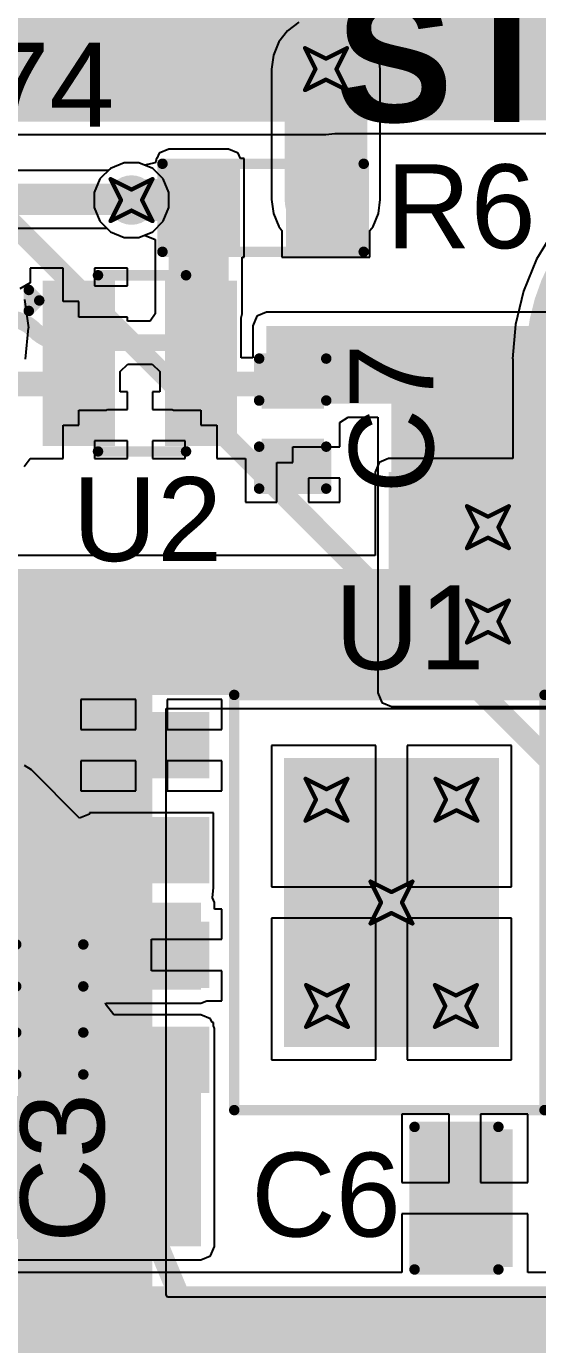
# Model space of a CAD drawing. Header units: inches. Extents: x -0.9 to 13.3, y -2.2 to 2.7.
# Drawn here: x 1.327 to 1.571, y -1.527 to -0.898 of the extents above; entities that cross this region are included whole.
import ezdxf

# ---------------------------------------------------------------- set-up
doc = ezdxf.new("R2010")
doc.units = ezdxf.units.IN
doc.header["$MEASUREMENT"] = 0
for name, color, linetype in [('Board Outline', 216, 'Continuous'), ('Bottom Layer', 5, 'Continuous'), ('Dimension', 6, 'Continuous'), ('Drill Drawing', 1, 'Continuous'), ('Top Layer', 1, 'Continuous'), ('Top Overlay', 2, 'Continuous'), ('Top Paste', 8, 'Continuous'), ('Top Solder', 216, 'Continuous'), ('Via Holes', 16, 'Continuous')]:
    doc.layers.add(name, color=color, linetype=linetype)
doc.styles.add('Arial', font='', dxfattribs={"height": 0.2})
doc.styles.add('Arial_Bold', font='', dxfattribs={"height": 0.2})
doc.styles.get('Arial').set_extended_font_data('Arial')
doc.styles.get('Arial_Bold').set_extended_font_data('Arial', bold=True)

# ---------------------------------------------------------------- blocks, each defined once
blk = doc.blocks.new('SOT_583_17')
at = {"layer": 'Top Layer'}
for points in [[(-0.04232, 0.03543), (-0.01594, 0.03543), (-0.01594, 0.02362), (-0.04232, 0.02362)], [(0.01594, 0.03543), (0.04232, 0.03543), (0.04232, 0.02362), (0.01594, 0.02362)], [(-0.04232, 0.01575), (-0.01594, 0.01575), (-0.01594, 0.00394), (-0.04232, 0.00394)], [(0.01594, 0.01575), (0.04232, 0.01575), (0.04232, 0.00394), (0.01594, 0.00394)], [(-0.04232, -0.00394), (-0.01594, -0.00394), (-0.01594, -0.01575), (-0.04232, -0.01575)], [(0.01594, -0.00394), (0.04232, -0.00394), (0.04232, -0.01575), (0.01594, -0.01575)], [(-0.04232, -0.02362), (-0.01594, -0.02362), (-0.01594, -0.03543), (-0.04232, -0.03543)], [(0.01594, -0.02362), (0.04232, -0.02362), (0.04232, -0.03543), (0.01594, -0.03543)]]:
    blk.add_hatch(color=1, dxfattribs=at).paths.add_polyline_path(points)
at = {"layer": 'Top Paste'}
for points in [[(-0.04232, 0.03543), (-0.01594, 0.03543), (-0.01594, 0.02362), (-0.04232, 0.02362)], [(0.01594, 0.03543), (0.04232, 0.03543), (0.04232, 0.02362), (0.01594, 0.02362)], [(-0.04232, 0.01575), (-0.01594, 0.01575), (-0.01594, 0.00394), (-0.04232, 0.00394)], [(0.01594, 0.01575), (0.04232, 0.01575), (0.04232, 0.00394), (0.01594, 0.00394)], [(-0.04232, -0.00394), (-0.01594, -0.00394), (-0.01594, -0.01575), (-0.04232, -0.01575)], [(0.01594, -0.00394), (0.04232, -0.00394), (0.04232, -0.01575), (0.01594, -0.01575)], [(-0.04232, -0.02362), (-0.01594, -0.02362), (-0.01594, -0.03543), (-0.04232, -0.03543)], [(0.01594, -0.02362), (0.04232, -0.02362), (0.04232, -0.03543), (0.01594, -0.03543)]]:
    blk.add_hatch(color=8, dxfattribs=at).paths.add_polyline_path(points)
at = {"layer": 'Top Solder'}
for points in [[(-0.04632, 0.03943), (-0.01194, 0.03943), (-0.01194, 0.01962), (-0.04632, 0.01962)], [(0.01194, 0.03943), (0.04632, 0.03943), (0.04632, 0.01962), (0.01194, 0.01962)], [(-0.04632, 0.01975), (-0.01194, 0.01975), (-0.01194, -0.00006), (-0.04632, -0.00006)], [(0.01194, 0.01975), (0.04632, 0.01975), (0.04632, -0.00006), (0.01194, -0.00006)], [(-0.04632, 0.00006), (-0.01194, 0.00006), (-0.01194, -0.01975), (-0.04632, -0.01975)], [(0.01194, 0.00006), (0.04632, 0.00006), (0.04632, -0.01975), (0.01194, -0.01975)], [(-0.04632, -0.01962), (-0.01194, -0.01962), (-0.01194, -0.03943), (-0.04632, -0.03943)], [(0.01194, -0.01962), (0.04632, -0.01962), (0.04632, -0.03943), (0.01194, -0.03943)]]:
    blk.add_hatch(color=216, dxfattribs=at).paths.add_polyline_path(points)
at = {"layer": 'Top Overlay', "const_width": 0.005}
for points in [[(-0.02, 0.042), (0.022, 0.042)], [(-0.053, 0.035), (-0.048, 0.03)], [(-0.053, 0.025), (-0.053, 0.035)], [(-0.053, 0.025), (-0.048, 0.03)], [(-0.02, -0.042), (0.022, -0.042)]]:
    blk.add_lwpolyline(points, dxfattribs=at)
at = {"layer": 'Top Overlay', "const_width": 0.0025}
for points in [[(-0.02125, 0.042, 1), (-0.01875, 0.042, 1)], [(0.02075, 0.042, 1), (0.02325, 0.042, 1)], [(-0.05425, 0.035, 1), (-0.05175, 0.035, 1)], [(-0.05425, 0.035, 1), (-0.05175, 0.035, 1)], [(-0.04925, 0.03, 1), (-0.04675, 0.03, 1)], [(-0.04925, 0.03, 1), (-0.04675, 0.03, 1)], [(-0.05425, 0.025, 1), (-0.05175, 0.025, 1)], [(-0.05425, 0.025, 1), (-0.05175, 0.025, 1)], [(-0.02125, -0.042, 1), (-0.01875, -0.042, 1)], [(0.02075, -0.042, 1), (0.02325, -0.042, 1)]]:
    blk.add_lwpolyline(points, format="xyb", close=True, dxfattribs=at)
blk = doc.blocks.new('R___0603_60')
at = {"layer": 'Top Layer'}
for points in [[(-0.015, 0.0175), (-0.015, -0.0175), (-0.045, -0.0175), (-0.045, 0.0175)], [(0.045, 0.0175), (0.045, -0.0175), (0.015, -0.0175), (0.015, 0.0175)]]:
    blk.add_hatch(color=1, dxfattribs=at).paths.add_polyline_path(points)
at = {"layer": 'Top Paste'}
for points in [[(-0.015, 0.0175), (-0.015, -0.0175), (-0.045, -0.0175), (-0.045, 0.0175)], [(0.045, 0.0175), (0.045, -0.0175), (0.015, -0.0175), (0.015, 0.0175)]]:
    blk.add_hatch(color=8, dxfattribs=at).paths.add_polyline_path(points)
at = {"layer": 'Top Solder'}
for points in [[(-0.011, 0.0215), (-0.011, -0.0215), (-0.049, -0.0215), (-0.049, 0.0215)], [(0.049, 0.0215), (0.049, -0.0215), (0.011, -0.0215), (0.011, 0.0215)]]:
    blk.add_hatch(color=216, dxfattribs=at).paths.add_polyline_path(points)
at = {"layer": 'Top Overlay', "const_width": 0.005}
for points in [[(-0.048, -0.021), (-0.048, 0.021)], [(0.048, 0.021), (-0.048, 0.021)], [(0.048, -0.021), (0.048, 0.021)], [(0.048, -0.021), (-0.048, -0.021)]]:
    blk.add_lwpolyline(points, dxfattribs=at)
at = {"layer": 'Top Overlay', "const_width": 0.0025}
for points in [[(-0.04925, 0.021, 1), (-0.04675, 0.021, 1)], [(-0.04925, 0.021, 1), (-0.04675, 0.021, 1)], [(0.04675, 0.021, 1), (0.04925, 0.021, 1)], [(0.04675, 0.021, 1), (0.04925, 0.021, 1)], [(-0.04925, -0.021, 1), (-0.04675, -0.021, 1)], [(-0.04925, -0.021, 1), (-0.04675, -0.021, 1)], [(0.04675, -0.021, 1), (0.04925, -0.021, 1)], [(0.04675, -0.021, 1), (0.04925, -0.021, 1)]]:
    blk.add_lwpolyline(points, format="xyb", close=True, dxfattribs=at)
blk = doc.blocks.new('C___0402_81')
at = {"layer": 'Top Layer'}
for points in [[(-0.0275, -0.0125), (-0.0275, 0.0125), (-0.0095, 0.0125), (-0.0095, -0.0125)], [(0.0095, -0.0125), (0.0095, 0.0125), (0.0275, 0.0125), (0.0275, -0.0125)]]:
    blk.add_hatch(color=1, dxfattribs=at).paths.add_polyline_path(points)
at = {"layer": 'Top Paste'}
for points in [[(-0.0275, -0.0125), (-0.0275, 0.0125), (-0.0095, 0.0125), (-0.0095, -0.0125)], [(0.0095, -0.0125), (0.0095, 0.0125), (0.0275, 0.0125), (0.0275, -0.0125)]]:
    blk.add_hatch(color=8, dxfattribs=at).paths.add_polyline_path(points)
at = {"layer": 'Top Solder'}
for points in [[(-0.02986, -0.01486), (-0.02986, 0.01486), (-0.00714, 0.01486), (-0.00714, -0.01486)], [(0.00714, -0.01486), (0.00714, 0.01486), (0.02986, 0.01486), (0.02986, -0.01486)]]:
    blk.add_hatch(color=216, dxfattribs=at).paths.add_polyline_path(points)
at = {"layer": 'Top Overlay', "const_width": 0.005}
for points in [[(-0.031, -0.016), (-0.031, 0.016)], [(-0.011, 0.016), (-0.031, 0.016)], [(0.031, 0.016), (0.011, 0.016)], [(0.031, -0.016), (0.031, 0.016)], [(-0.011, -0.016), (-0.031, -0.016)], [(0.031, -0.016), (0.011, -0.016)]]:
    blk.add_lwpolyline(points, dxfattribs=at)
at = {"layer": 'Top Overlay', "const_width": 0.0025}
for points in [[(-0.03225, 0.016, 1), (-0.02975, 0.016, 1)], [(-0.03225, 0.016, 1), (-0.02975, 0.016, 1)], [(-0.01225, 0.016, 1), (-0.00975, 0.016, 1)], [(0.00975, 0.016, 1), (0.01225, 0.016, 1)], [(0.02975, 0.016, 1), (0.03225, 0.016, 1)], [(0.02975, 0.016, 1), (0.03225, 0.016, 1)], [(-0.03225, -0.016, 1), (-0.02975, -0.016, 1)], [(-0.03225, -0.016, 1), (-0.02975, -0.016, 1)], [(-0.01225, -0.016, 1), (-0.00975, -0.016, 1)], [(0.00975, -0.016, 1), (0.01225, -0.016, 1)], [(0.02975, -0.016, 1), (0.03225, -0.016, 1)], [(0.02975, -0.016, 1), (0.03225, -0.016, 1)]]:
    blk.add_lwpolyline(points, format="xyb", close=True, dxfattribs=at)
blk = doc.blocks.new('ESOP_8_85')
at = {"layer": 'Top Layer'}
for points in [[(-0.13813, 0.08681), (-0.09089, 0.08681), (-0.09089, 0.06319), (-0.13813, 0.06319)], [(0.09089, 0.08681), (0.13813, 0.08681), (0.13813, 0.06319), (0.09089, 0.06319)], [(-0.04724, 0.06496), (0.04724, 0.06496), (0.04724, -0.06496), (-0.04724, -0.06496)], [(-0.13813, 0.03681), (-0.09089, 0.03681), (-0.09089, 0.01319), (-0.13813, 0.01319)], [(0.09089, 0.03681), (0.13813, 0.03681), (0.13813, 0.01319), (0.09089, 0.01319)], [(-0.13813, -0.01319), (-0.09089, -0.01319), (-0.09089, -0.03681), (-0.13813, -0.03681)], [(0.09089, -0.01319), (0.13813, -0.01319), (0.13813, -0.03681), (0.09089, -0.03681)], [(-0.13813, -0.06319), (-0.09089, -0.06319), (-0.09089, -0.08681), (-0.13813, -0.08681)], [(0.09089, -0.06319), (0.13813, -0.06319), (0.13813, -0.08681), (0.09089, -0.08681)]]:
    blk.add_hatch(color=1, dxfattribs=at).paths.add_polyline_path(points)
at = {"layer": 'Top Paste'}
for points in [[(-0.13813, 0.08681), (-0.09089, 0.08681), (-0.09089, 0.06319), (-0.13813, 0.06319)], [(0.09089, 0.08681), (0.13813, 0.08681), (0.13813, 0.06319), (0.09089, 0.06319)], [(-0.04724, 0.06496), (0.04724, 0.06496), (0.04724, -0.06496), (-0.04724, -0.06496)], [(-0.13813, 0.03681), (-0.09089, 0.03681), (-0.09089, 0.01319), (-0.13813, 0.01319)], [(0.09089, 0.03681), (0.13813, 0.03681), (0.13813, 0.01319), (0.09089, 0.01319)], [(-0.13813, -0.01319), (-0.09089, -0.01319), (-0.09089, -0.03681), (-0.13813, -0.03681)], [(0.09089, -0.01319), (0.13813, -0.01319), (0.13813, -0.03681), (0.09089, -0.03681)], [(-0.13813, -0.06319), (-0.09089, -0.06319), (-0.09089, -0.08681), (-0.13813, -0.08681)], [(0.09089, -0.06319), (0.13813, -0.06319), (0.13813, -0.08681), (0.09089, -0.08681)]]:
    blk.add_hatch(color=8, dxfattribs=at).paths.add_polyline_path(points)
at = {"layer": 'Top Solder'}
for points in [[(-0.14213, 0.09081), (-0.08689, 0.09081), (-0.08689, 0.05919), (-0.14213, 0.05919)], [(0.08689, 0.09081), (0.14213, 0.09081), (0.14213, 0.05919), (0.08689, 0.05919)], [(-0.05124, 0.06896), (0.05124, 0.06896), (0.05124, -0.06896), (-0.05124, -0.06896)], [(-0.14213, 0.04081), (-0.08689, 0.04081), (-0.08689, 0.00919), (-0.14213, 0.00919)], [(0.08689, 0.04081), (0.14213, 0.04081), (0.14213, 0.00919), (0.08689, 0.00919)], [(-0.14213, -0.00919), (-0.08689, -0.00919), (-0.08689, -0.04081), (-0.14213, -0.04081)], [(0.08689, -0.00919), (0.14213, -0.00919), (0.14213, -0.04081), (0.08689, -0.04081)], [(-0.14213, -0.05919), (-0.08689, -0.05919), (-0.08689, -0.09081), (-0.14213, -0.09081)], [(0.08689, -0.05919), (0.14213, -0.05919), (0.14213, -0.09081), (0.08689, -0.09081)]]:
    blk.add_hatch(color=216, dxfattribs=at).paths.add_polyline_path(points)
at = {"layer": 'Top Overlay'}
for points, const_width in [([(-0.075, 0.099), (0.073, 0.099)], 0.005), ([(-0.075, 0.099), (-0.075, -0.099)], 0.005), ([(0.073, -0.099), (0.073, 0.099)], 0.005), ([(-0.15265, 0.08069), (-0.14765, 0.07569)], 0.01181), ([(-0.15265, 0.07069), (-0.15265, 0.08069)], 0.01181), ([(-0.15265, 0.07069), (-0.14765, 0.07569)], 0.01181), ([(-0.075, -0.099), (0.073, -0.099)], 0.005)]:
    blk.add_lwpolyline(points, dxfattribs=dict(at, const_width=const_width))
for points, const_width in [([(-0.07625, 0.099, 1), (-0.07375, 0.099, 1)], 0.0025), ([(-0.07625, 0.099, 1), (-0.07375, 0.099, 1)], 0.0025), ([(0.07175, 0.099, 1), (0.07425, 0.099, 1)], 0.0025), ([(0.07175, 0.099, 1), (0.07425, 0.099, 1)], 0.0025), ([(-0.1556, 0.08069, 1), (-0.14969, 0.08069, 1)], 0.00591), ([(-0.1556, 0.08069, 1), (-0.14969, 0.08069, 1)], 0.00591), ([(-0.1556, 0.07069, 1), (-0.14969, 0.07069, 1)], 0.00591), ([(-0.1556, 0.07069, 1), (-0.14969, 0.07069, 1)], 0.00591), ([(-0.1506, 0.07569, 1), (-0.14469, 0.07569, 1)], 0.00591), ([(-0.1506, 0.07569, 1), (-0.14469, 0.07569, 1)], 0.00591), ([(-0.07625, -0.099, 1), (-0.07375, -0.099, 1)], 0.0025), ([(-0.07625, -0.099, 1), (-0.07375, -0.099, 1)], 0.0025), ([(0.07175, -0.099, 1), (0.07425, -0.099, 1)], 0.0025), ([(0.07175, -0.099, 1), (0.07425, -0.099, 1)], 0.0025)]:
    blk.add_lwpolyline(points, format="xyb", close=True, dxfattribs=dict(at, const_width=const_width))
blk = doc.blocks.new('C___0402_120')
at = {"layer": 'Top Layer'}
for points in [[(-0.0275, -0.0125), (-0.0275, 0.0125), (-0.0095, 0.0125), (-0.0095, -0.0125)], [(0.0095, -0.0125), (0.0095, 0.0125), (0.0275, 0.0125), (0.0275, -0.0125)]]:
    blk.add_hatch(color=1, dxfattribs=at).paths.add_polyline_path(points)
at = {"layer": 'Top Paste'}
for points in [[(-0.0275, -0.0125), (-0.0275, 0.0125), (-0.0095, 0.0125), (-0.0095, -0.0125)], [(0.0095, -0.0125), (0.0095, 0.0125), (0.0275, 0.0125), (0.0275, -0.0125)]]:
    blk.add_hatch(color=8, dxfattribs=at).paths.add_polyline_path(points)
at = {"layer": 'Top Solder'}
for points in [[(-0.02986, -0.01486), (-0.02986, 0.01486), (-0.00714, 0.01486), (-0.00714, -0.01486)], [(0.00714, -0.01486), (0.00714, 0.01486), (0.02986, 0.01486), (0.02986, -0.01486)]]:
    blk.add_hatch(color=216, dxfattribs=at).paths.add_polyline_path(points)
at = {"layer": 'Top Overlay', "const_width": 0.005}
for points in [[(-0.031, 0.016), (-0.031, -0.016)], [(-0.031, 0.016), (-0.011, 0.016)], [(0.011, 0.016), (0.031, 0.016)], [(0.031, 0.016), (0.031, -0.016)], [(-0.031, -0.016), (-0.011, -0.016)], [(0.011, -0.016), (0.031, -0.016)]]:
    blk.add_lwpolyline(points, dxfattribs=at)
at = {"layer": 'Top Overlay', "const_width": 0.0025}
for points in [[(-0.03225, 0.016, 1), (-0.02975, 0.016, 1)], [(-0.03225, 0.016, 1), (-0.02975, 0.016, 1)], [(-0.01225, 0.016, 1), (-0.00975, 0.016, 1)], [(0.00975, 0.016, 1), (0.01225, 0.016, 1)], [(0.02975, 0.016, 1), (0.03225, 0.016, 1)], [(0.02975, 0.016, 1), (0.03225, 0.016, 1)], [(-0.03225, -0.016, 1), (-0.02975, -0.016, 1)], [(-0.03225, -0.016, 1), (-0.02975, -0.016, 1)], [(-0.01225, -0.016, 1), (-0.00975, -0.016, 1)], [(0.00975, -0.016, 1), (0.01225, -0.016, 1)], [(0.02975, -0.016, 1), (0.03225, -0.016, 1)], [(0.02975, -0.016, 1), (0.03225, -0.016, 1)]]:
    blk.add_lwpolyline(points, format="xyb", close=True, dxfattribs=at)
blk = doc.blocks.new('C___0805_121')
at = {"layer": 'Top Layer'}
for points in [[(-0.06, 0.03), (-0.02, 0.03), (-0.02, -0.03), (-0.06, -0.03)], [(0.02, 0.03), (0.06, 0.03), (0.06, -0.03), (0.02, -0.03)]]:
    blk.add_hatch(color=1, dxfattribs=at).paths.add_polyline_path(points)
at = {"layer": 'Top Paste'}
for points in [[(-0.06, 0.03), (-0.02, 0.03), (-0.02, -0.03), (-0.06, -0.03)], [(0.02, 0.03), (0.06, 0.03), (0.06, -0.03), (0.02, -0.03)]]:
    blk.add_hatch(color=8, dxfattribs=at).paths.add_polyline_path(points)
at = {"layer": 'Top Solder'}
for points in [[(-0.06276, 0.03276), (-0.01724, 0.03276), (-0.01724, -0.03276), (-0.06276, -0.03276)], [(0.01724, 0.03276), (0.06276, 0.03276), (0.06276, -0.03276), (0.01724, -0.03276)]]:
    blk.add_hatch(color=216, dxfattribs=at).paths.add_polyline_path(points)
at = {"layer": 'Top Overlay', "const_width": 0.005}
for points in [[(-0.064, -0.034), (-0.064, 0.034)], [(-0.064, 0.034), (-0.024, 0.034)], [(0.024, 0.034), (0.064, 0.034)], [(0.064, -0.034), (0.064, 0.034)], [(-0.064, -0.034), (-0.024, -0.034)], [(0.024, -0.034), (0.064, -0.034)]]:
    blk.add_lwpolyline(points, dxfattribs=at)
at = {"layer": 'Top Overlay', "const_width": 0.0025}
for points in [[(-0.06525, 0.034, 1), (-0.06275, 0.034, 1)], [(-0.06525, 0.034, 1), (-0.06275, 0.034, 1)], [(-0.02525, 0.034, 1), (-0.02275, 0.034, 1)], [(0.02275, 0.034, 1), (0.02525, 0.034, 1)], [(0.06275, 0.034, 1), (0.06525, 0.034, 1)], [(0.06275, 0.034, 1), (0.06525, 0.034, 1)], [(-0.06525, -0.034, 1), (-0.06275, -0.034, 1)], [(-0.06525, -0.034, 1), (-0.06275, -0.034, 1)], [(-0.02525, -0.034, 1), (-0.02275, -0.034, 1)], [(0.02275, -0.034, 1), (0.02525, -0.034, 1)], [(0.06275, -0.034, 1), (0.06525, -0.034, 1)], [(0.06275, -0.034, 1), (0.06525, -0.034, 1)]]:
    blk.add_lwpolyline(points, format="xyb", close=True, dxfattribs=at)

msp = doc.modelspace()

# ---------------------------------------------------------------- hatches: boundary and pattern name
at = {"layer": 'Bottom Layer'}
h = msp.add_hatch(color=5, dxfattribs=at)
edge = h.paths.add_edge_path()
edge.add_arc((1.47003, -0.9186), 0.01181, 0, 360)
h = msp.add_hatch(color=5, dxfattribs=at)
edge = h.paths.add_edge_path()
edge.add_arc((1.37728, -0.98105), 0.01181, 0, 360)
for points in [[(1.49992, -1.21705), (1.62514, -1.21705), (1.62514, -1.11075), (1.49992, -1.11075)], [(1.28528, -1.21705), (1.60828, -1.21705), (1.60828, -1.15705), (1.28528, -1.15705)], [(1.28528, -1.50319), (1.38728, -1.50319), (1.38728, -1.15705), (1.28528, -1.15705)], [(1.08428, -1.50319), (1.38728, -1.50319), (1.38728, -1.39381), (1.08428, -1.39381)], [(1.26105, -1.606), (1.39, -1.606), (1.39, -1.51079), (1.26105, -1.51079)], [(1.26105, -1.55305), (1.72439, -1.55305), (1.72439, -1.51079), (1.26105, -1.51079)]]:
    msp.add_hatch(color=5, dxfattribs=at).paths.add_polyline_path(points)
h = msp.add_hatch(color=5, dxfattribs=at)
edge = h.paths.add_edge_path()
edge.add_arc((1.54728, -1.13705), 0.01181, 0, 360)
h = msp.add_hatch(color=5, dxfattribs=at)
edge = h.paths.add_edge_path()
edge.add_arc((1.54728, -1.18205), 0.01181, 0, 360)
h = msp.add_hatch(color=5, dxfattribs=at)
edge = h.paths.add_edge_path()
edge.add_arc((1.47028, -1.26705), 0.01181, 0, 360)
h = msp.add_hatch(color=5, dxfattribs=at)
edge = h.paths.add_edge_path()
edge.add_arc((1.53228, -1.26705), 0.01181, 0, 360)
h = msp.add_hatch(color=5, dxfattribs=at)
edge = h.paths.add_edge_path()
edge.add_arc((1.50128, -1.31605), 0.01181, 0, 360)
h = msp.add_hatch(color=5, dxfattribs=at)
edge = h.paths.add_edge_path()
edge.add_arc((1.47055, -1.36539), 0.01181, 0, 360)
h = msp.add_hatch(color=5, dxfattribs=at)
edge = h.paths.add_edge_path()
edge.add_arc((1.53199, -1.36539), 0.01181, 0, 360)
at = {"layer": 'Top Layer'}
h = msp.add_hatch(color=1, dxfattribs=at)
edge = h.paths.add_edge_path()
edge.add_arc((1.47003, -0.9186), 0.01181, 0, 360)
for points in [[(1.39503, -1.0353), (1.4236, -1.0353), (1.4236, -0.96324), (1.39503, -0.96324)], [(1.44166, -1.07816), (1.63941, -1.07816), (1.63941, -1.04105), (1.44166, -1.04105)], [(1.50128, -1.21605), (1.63941, -1.21605), (1.63941, -1.04105), (1.50128, -1.04105)], [(1.291, -1.07467), (1.36533, -1.07467), (1.36533, -1.06286), (1.291, -1.06286)], [(1.39722, -1.07467), (1.46666, -1.07467), (1.46666, -1.06286), (1.39722, -1.06286)], [(1.25228, -1.35755), (1.41039, -1.35755), (1.41039, -1.31605), (1.25228, -1.31605)], [(1.17128, -1.48002), (1.41039, -1.48002), (1.41039, -1.37605), (1.17128, -1.37605)], [(1.07808, -1.55305), (1.64428, -1.55305), (1.64428, -1.49905), (1.07808, -1.49905)]]:
    msp.add_hatch(color=1, dxfattribs=at).paths.add_polyline_path(points)
h = msp.add_hatch(color=1, dxfattribs=at)
edge = h.paths.add_edge_path()
edge.add_arc((1.37728, -0.98105), 0.01181, 0, 360)
h = msp.add_hatch(color=1, dxfattribs=at)
edge = h.paths.add_edge_path()
edge.add_arc((1.54728, -1.13705), 0.01181, 0, 360)
h = msp.add_hatch(color=1, dxfattribs=at)
edge = h.paths.add_edge_path()
edge.add_arc((1.54728, -1.18205), 0.01181, 0, 360)
h = msp.add_hatch(color=1, dxfattribs=at)
edge = h.paths.add_edge_path()
edge.add_arc((1.47028, -1.26705), 0.01181, 0, 360)
h = msp.add_hatch(color=1, dxfattribs=at)
edge = h.paths.add_edge_path()
edge.add_arc((1.53228, -1.26705), 0.01181, 0, 360)
h = msp.add_hatch(color=1, dxfattribs=at)
edge = h.paths.add_edge_path()
edge.add_arc((1.50128, -1.31605), 0.01181, 0, 360)
h = msp.add_hatch(color=1, dxfattribs=at)
edge = h.paths.add_edge_path()
edge.add_arc((1.47055, -1.36539), 0.01181, 0, 360)
h = msp.add_hatch(color=1, dxfattribs=at)
edge = h.paths.add_edge_path()
edge.add_arc((1.53199, -1.36539), 0.01181, 0, 360)
at = {"layer": 'Via Holes'}
h = msp.add_hatch(color=7, dxfattribs=at)
edge = h.paths.add_edge_path()
edge.add_arc((1.47003, -0.9186), 0.00591, 0, 360)
h = msp.add_hatch(color=7, dxfattribs=at)
edge = h.paths.add_edge_path()
edge.add_arc((1.37728, -0.98105), 0.00591, 0, 360)
h = msp.add_hatch(color=7, dxfattribs=at)
edge = h.paths.add_edge_path()
edge.add_arc((1.54728, -1.13705), 0.00591, 0, 360)
h = msp.add_hatch(color=7, dxfattribs=at)
edge = h.paths.add_edge_path()
edge.add_arc((1.54728, -1.18205), 0.00591, 0, 360)
h = msp.add_hatch(color=7, dxfattribs=at)
edge = h.paths.add_edge_path()
edge.add_arc((1.47028, -1.26705), 0.00591, 0, 360)
h = msp.add_hatch(color=7, dxfattribs=at)
edge = h.paths.add_edge_path()
edge.add_arc((1.53228, -1.26705), 0.00591, 0, 360)
h = msp.add_hatch(color=7, dxfattribs=at)
edge = h.paths.add_edge_path()
edge.add_arc((1.50128, -1.31605), 0.00591, 0, 360)
h = msp.add_hatch(color=7, dxfattribs=at)
edge = h.paths.add_edge_path()
edge.add_arc((1.47055, -1.36539), 0.00591, 0, 360)
h = msp.add_hatch(color=7, dxfattribs=at)
edge = h.paths.add_edge_path()
edge.add_arc((1.53199, -1.36539), 0.00591, 0, 360)

# ---------------------------------------------------------------- linework, layer by layer
at = {"layer": 'Board Outline', "const_width": 0.01}
msp.add_lwpolyline([(1.99867, 0.21567, -1.122171), (-0.01159, -1.51329)], format="xyb", dxfattribs=at)
at = {"layer": 'Bottom Layer'}
for p, q in [((1.1172, -0.94986), (1.47003, -0.94986)), ((1.47003, -0.94986), (1.47421, -0.94931)), ((1.47421, -0.94931), (1.63359, -0.94931)), ((1.36617, -0.96697), (1.17031, -0.96697)), ((1.36719, -0.96595), (1.36617, -0.96697)), ((1.37374, -0.96324), (1.36719, -0.96595)), ((1.38082, -0.96324), (1.37374, -0.96324)), ((1.38737, -0.96595), (1.38082, -0.96324)), ((1.39238, -0.97096), (1.38737, -0.96595)), ((1.39509, -0.9775), (1.39238, -0.97096)), ((1.39509, -0.98459), (1.39509, -0.9775)), ((1.39238, -0.99114), (1.39509, -0.98459)), ((1.38737, -0.99615), (1.39238, -0.99114)), ((1.3075, -0.9945), (1.36554, -0.9945)), ((1.36554, -0.9945), (1.36719, -0.99615)), ((1.36719, -0.99615), (1.37374, -0.99886)), ((1.37374, -0.99886), (1.38082, -0.99886)), ((1.38082, -0.99886), (1.38737, -0.99615)), ((1.57902, -0.99531), (1.57046, -1.00928)), ((1.57046, -1.00928), (1.56419, -1.02442)), ((1.56419, -1.02442), (1.56037, -1.04036)), ((1.32823, -1.04205), (1.32644, -1.02844)), ((1.32667, -1.057), (1.32815, -1.04205)), ((1.32815, -1.04205), (1.32823, -1.04205)), ((1.56037, -1.04036), (1.55908, -1.05669)), ((1.55908, -1.05669), (1.55918, -1.05669)), ((1.55918, -1.05669), (1.55918, -1.10426)), ((1.49533, -1.10616), (1.49342, -1.11075)), ((1.49992, -1.10426), (1.49533, -1.10616)), ((1.55918, -1.10426), (1.49992, -1.10426)), ((1.49342, -1.11075), (1.49342, -1.15055)), ((1.49342, -1.15055), (1.28528, -1.15055)), ((1.39377, -1.39381), (1.39377, -1.22354)), ((1.39377, -1.22354), (1.62514, -1.22354)), ((1.39377, -1.50319), (1.39377, -1.39381)), ((1.39451, -1.50429), (1.39377, -1.50319)), ((1.67805, -1.50429), (1.39451, -1.50429))]:
    msp.add_line(p, q, dxfattribs=at)
for points, const_width in [([(1.1172, -0.9186), (1.47003, -0.9186)], 0.05), ([(1.47003, -0.91805), (1.73611, -0.91805)], 0.05), ([(1.17031, -0.98074), (1.37697, -0.98074)], 0.015), ([(1.37697, -0.98074), (1.37728, -0.98105)], 0.015), ([(1.5854, -1.16223), (1.5854, -1.05669)], 0.04)]:
    msp.add_lwpolyline(points, dxfattribs=dict(at, const_width=const_width))
for points, const_width in [([(1.45753, -0.91805, 1), (1.48253, -0.91805, 1)], 0.025), ([(1.45753, -0.9186, 1), (1.48253, -0.9186, 1)], 0.025), ([(1.37322, -0.98074, 1), (1.38072, -0.98074, 1)], 0.0075), ([(1.37322, -0.98074, 1), (1.38072, -0.98074, 1)], 0.0075), ([(1.37353, -0.98105, 1), (1.38103, -0.98105, 1)], 0.0075), ([(1.5754, -1.05669, 1), (1.5954, -1.05669, 1)], 0.02), ([(1.5754, -1.05669, 1), (1.5954, -1.05669, 1)], 0.02), ([(1.5754, -1.16223, 1), (1.5954, -1.16223, 1)], 0.02)]:
    msp.add_lwpolyline(points, format="xyb", close=True, dxfattribs=dict(at, const_width=const_width))
at = {"layer": 'Bottom Layer', "const_width": 0.04}
msp.add_lwpolyline([(1.5854, -1.05669, -0.198912), (1.60828, -1.00146)], format="xyb", dxfattribs=at)
at = {"layer": 'Dimension', "const_width": 0.01}
msp.add_lwpolyline([(0.04081, 0.0156, -3.064051), (0.02964, -1.5299)], format="xyb", dxfattribs=at)
for points in [[(1.09299, -0.7648), (1.66799, -2.14857)], [(1.09328, -0.76505), (2.17428, -1.84605)]]:
    msp.add_lwpolyline(points, dxfattribs=at)
at = {"layer": 'Drill Drawing', "const_width": 0.002}
for points in [[(1.46003, -0.9086), (1.47003, -0.9136)], [(1.46003, -0.9086), (1.46503, -0.9186)], [(1.47003, -0.9136), (1.48003, -0.9086)], [(1.47503, -0.9186), (1.48003, -0.9086)], [(1.46003, -0.9286), (1.46503, -0.9186)], [(1.47503, -0.9186), (1.48003, -0.9286)], [(1.46003, -0.9286), (1.47003, -0.9236)], [(1.47003, -0.9236), (1.48003, -0.9286)], [(1.36728, -0.97105), (1.37728, -0.97605)], [(1.36728, -0.97105), (1.37228, -0.98105)], [(1.37728, -0.97605), (1.38728, -0.97105)], [(1.38228, -0.98105), (1.38728, -0.97105)], [(1.36728, -0.99105), (1.37228, -0.98105)], [(1.38228, -0.98105), (1.38728, -0.99105)], [(1.36728, -0.99105), (1.37728, -0.98605)], [(1.37728, -0.98605), (1.38728, -0.99105)], [(1.53728, -1.12705), (1.54728, -1.13205)], [(1.53728, -1.12705), (1.54228, -1.13705)], [(1.54728, -1.13205), (1.55728, -1.12705)], [(1.55228, -1.13705), (1.55728, -1.12705)], [(1.53728, -1.14705), (1.54228, -1.13705)], [(1.55228, -1.13705), (1.55728, -1.14705)], [(1.53728, -1.14705), (1.54728, -1.14205)], [(1.54728, -1.14205), (1.55728, -1.14705)], [(1.53728, -1.17205), (1.54728, -1.17705)], [(1.53728, -1.17205), (1.54228, -1.18205)], [(1.54728, -1.17705), (1.55728, -1.17205)], [(1.55228, -1.18205), (1.55728, -1.17205)], [(1.53728, -1.19205), (1.54228, -1.18205)], [(1.55228, -1.18205), (1.55728, -1.19205)], [(1.53728, -1.19205), (1.54728, -1.18705)], [(1.54728, -1.18705), (1.55728, -1.19205)], [(1.46028, -1.25705), (1.47028, -1.26205)], [(1.46028, -1.25705), (1.46528, -1.26705)], [(1.47028, -1.26205), (1.48028, -1.25705)], [(1.47528, -1.26705), (1.48028, -1.25705)], [(1.52228, -1.25705), (1.53228, -1.26205)], [(1.52228, -1.25705), (1.52728, -1.26705)], [(1.53228, -1.26205), (1.54228, -1.25705)], [(1.53728, -1.26705), (1.54228, -1.25705)], [(1.46028, -1.27705), (1.46528, -1.26705)], [(1.47528, -1.26705), (1.48028, -1.27705)], [(1.52228, -1.27705), (1.52728, -1.26705)], [(1.53728, -1.26705), (1.54228, -1.27705)], [(1.46028, -1.27705), (1.47028, -1.27205)], [(1.47028, -1.27205), (1.48028, -1.27705)], [(1.52228, -1.27705), (1.53228, -1.27205)], [(1.53228, -1.27205), (1.54228, -1.27705)], [(1.49128, -1.30605), (1.50128, -1.31105)], [(1.49128, -1.30605), (1.49628, -1.31605)], [(1.50128, -1.31105), (1.51128, -1.30605)], [(1.50628, -1.31605), (1.51128, -1.30605)], [(1.49128, -1.32605), (1.49628, -1.31605)], [(1.49128, -1.32605), (1.50128, -1.32105)], [(1.50128, -1.32105), (1.51128, -1.32605)], [(1.50628, -1.31605), (1.51128, -1.32605)], [(1.46055, -1.35539), (1.47055, -1.36039)], [(1.46055, -1.35539), (1.46555, -1.36539)], [(1.47055, -1.36039), (1.48055, -1.35539)], [(1.47555, -1.36539), (1.48055, -1.35539)], [(1.52199, -1.35539), (1.53199, -1.36039)], [(1.52199, -1.35539), (1.52699, -1.36539)], [(1.53199, -1.36039), (1.54199, -1.35539)], [(1.53699, -1.36539), (1.54199, -1.35539)], [(1.46055, -1.37539), (1.46555, -1.36539)], [(1.46055, -1.37539), (1.47055, -1.37039)], [(1.47055, -1.37039), (1.48055, -1.37539)], [(1.47555, -1.36539), (1.48055, -1.37539)], [(1.52199, -1.37539), (1.52699, -1.36539)], [(1.52199, -1.37539), (1.53199, -1.37039)], [(1.53199, -1.37039), (1.54199, -1.37539)], [(1.53699, -1.36539), (1.54199, -1.37539)]]:
    msp.add_lwpolyline(points, dxfattribs=at)
at = {"layer": 'Drill Drawing', "const_width": 0.001}
for points in [[(1.45953, -0.9086, 1), (1.46053, -0.9086, 1)], [(1.45953, -0.9086, 1), (1.46053, -0.9086, 1)], [(1.47953, -0.9086, 1), (1.48053, -0.9086, 1)], [(1.47953, -0.9086, 1), (1.48053, -0.9086, 1)], [(1.46453, -0.9186, 1), (1.46553, -0.9186, 1)], [(1.46453, -0.9186, 1), (1.46553, -0.9186, 1)], [(1.46953, -0.9136, 1), (1.47053, -0.9136, 1)], [(1.46953, -0.9136, 1), (1.47053, -0.9136, 1)], [(1.47453, -0.9186, 1), (1.47553, -0.9186, 1)], [(1.47453, -0.9186, 1), (1.47553, -0.9186, 1)], [(1.46953, -0.9236, 1), (1.47053, -0.9236, 1)], [(1.46953, -0.9236, 1), (1.47053, -0.9236, 1)], [(1.45953, -0.9286, 1), (1.46053, -0.9286, 1)], [(1.45953, -0.9286, 1), (1.46053, -0.9286, 1)], [(1.47953, -0.9286, 1), (1.48053, -0.9286, 1)], [(1.47953, -0.9286, 1), (1.48053, -0.9286, 1)], [(1.36678, -0.97105, 1), (1.36778, -0.97105, 1)], [(1.36678, -0.97105, 1), (1.36778, -0.97105, 1)], [(1.38678, -0.97105, 1), (1.38778, -0.97105, 1)], [(1.38678, -0.97105, 1), (1.38778, -0.97105, 1)], [(1.37178, -0.98105, 1), (1.37278, -0.98105, 1)], [(1.37178, -0.98105, 1), (1.37278, -0.98105, 1)], [(1.37678, -0.97605, 1), (1.37778, -0.97605, 1)], [(1.37678, -0.97605, 1), (1.37778, -0.97605, 1)], [(1.38178, -0.98105, 1), (1.38278, -0.98105, 1)], [(1.38178, -0.98105, 1), (1.38278, -0.98105, 1)], [(1.37678, -0.98605, 1), (1.37778, -0.98605, 1)], [(1.37678, -0.98605, 1), (1.37778, -0.98605, 1)], [(1.36678, -0.99105, 1), (1.36778, -0.99105, 1)], [(1.36678, -0.99105, 1), (1.36778, -0.99105, 1)], [(1.38678, -0.99105, 1), (1.38778, -0.99105, 1)], [(1.38678, -0.99105, 1), (1.38778, -0.99105, 1)], [(1.53678, -1.12705, 1), (1.53778, -1.12705, 1)], [(1.53678, -1.12705, 1), (1.53778, -1.12705, 1)], [(1.54678, -1.13205, 1), (1.54778, -1.13205, 1)], [(1.54678, -1.13205, 1), (1.54778, -1.13205, 1)], [(1.55678, -1.12705, 1), (1.55778, -1.12705, 1)], [(1.55678, -1.12705, 1), (1.55778, -1.12705, 1)], [(1.54178, -1.13705, 1), (1.54278, -1.13705, 1)], [(1.54178, -1.13705, 1), (1.54278, -1.13705, 1)], [(1.55178, -1.13705, 1), (1.55278, -1.13705, 1)], [(1.55178, -1.13705, 1), (1.55278, -1.13705, 1)], [(1.54678, -1.14205, 1), (1.54778, -1.14205, 1)], [(1.54678, -1.14205, 1), (1.54778, -1.14205, 1)], [(1.53678, -1.14705, 1), (1.53778, -1.14705, 1)], [(1.53678, -1.14705, 1), (1.53778, -1.14705, 1)], [(1.55678, -1.14705, 1), (1.55778, -1.14705, 1)], [(1.55678, -1.14705, 1), (1.55778, -1.14705, 1)], [(1.53678, -1.17205, 1), (1.53778, -1.17205, 1)], [(1.53678, -1.17205, 1), (1.53778, -1.17205, 1)], [(1.55678, -1.17205, 1), (1.55778, -1.17205, 1)], [(1.55678, -1.17205, 1), (1.55778, -1.17205, 1)], [(1.54178, -1.18205, 1), (1.54278, -1.18205, 1)], [(1.54178, -1.18205, 1), (1.54278, -1.18205, 1)], [(1.54678, -1.17705, 1), (1.54778, -1.17705, 1)], [(1.54678, -1.17705, 1), (1.54778, -1.17705, 1)], [(1.55178, -1.18205, 1), (1.55278, -1.18205, 1)], [(1.55178, -1.18205, 1), (1.55278, -1.18205, 1)], [(1.54678, -1.18705, 1), (1.54778, -1.18705, 1)], [(1.54678, -1.18705, 1), (1.54778, -1.18705, 1)], [(1.53678, -1.19205, 1), (1.53778, -1.19205, 1)], [(1.53678, -1.19205, 1), (1.53778, -1.19205, 1)], [(1.55678, -1.19205, 1), (1.55778, -1.19205, 1)], [(1.55678, -1.19205, 1), (1.55778, -1.19205, 1)], [(1.45978, -1.25705, 1), (1.46078, -1.25705, 1)], [(1.45978, -1.25705, 1), (1.46078, -1.25705, 1)], [(1.47978, -1.25705, 1), (1.48078, -1.25705, 1)], [(1.47978, -1.25705, 1), (1.48078, -1.25705, 1)], [(1.52178, -1.25705, 1), (1.52278, -1.25705, 1)], [(1.52178, -1.25705, 1), (1.52278, -1.25705, 1)], [(1.54178, -1.25705, 1), (1.54278, -1.25705, 1)], [(1.54178, -1.25705, 1), (1.54278, -1.25705, 1)], [(1.46978, -1.26205, 1), (1.47078, -1.26205, 1)], [(1.46978, -1.26205, 1), (1.47078, -1.26205, 1)], [(1.53178, -1.26205, 1), (1.53278, -1.26205, 1)], [(1.53178, -1.26205, 1), (1.53278, -1.26205, 1)], [(1.46478, -1.26705, 1), (1.46578, -1.26705, 1)], [(1.46478, -1.26705, 1), (1.46578, -1.26705, 1)], [(1.47478, -1.26705, 1), (1.47578, -1.26705, 1)], [(1.47478, -1.26705, 1), (1.47578, -1.26705, 1)], [(1.52678, -1.26705, 1), (1.52778, -1.26705, 1)], [(1.52678, -1.26705, 1), (1.52778, -1.26705, 1)], [(1.53678, -1.26705, 1), (1.53778, -1.26705, 1)], [(1.53678, -1.26705, 1), (1.53778, -1.26705, 1)], [(1.45978, -1.27705, 1), (1.46078, -1.27705, 1)], [(1.45978, -1.27705, 1), (1.46078, -1.27705, 1)], [(1.46978, -1.27205, 1), (1.47078, -1.27205, 1)], [(1.46978, -1.27205, 1), (1.47078, -1.27205, 1)], [(1.47978, -1.27705, 1), (1.48078, -1.27705, 1)], [(1.47978, -1.27705, 1), (1.48078, -1.27705, 1)], [(1.52178, -1.27705, 1), (1.52278, -1.27705, 1)], [(1.52178, -1.27705, 1), (1.52278, -1.27705, 1)], [(1.53178, -1.27205, 1), (1.53278, -1.27205, 1)], [(1.53178, -1.27205, 1), (1.53278, -1.27205, 1)], [(1.54178, -1.27705, 1), (1.54278, -1.27705, 1)], [(1.54178, -1.27705, 1), (1.54278, -1.27705, 1)], [(1.49078, -1.30605, 1), (1.49178, -1.30605, 1)], [(1.49078, -1.30605, 1), (1.49178, -1.30605, 1)], [(1.51078, -1.30605, 1), (1.51178, -1.30605, 1)], [(1.51078, -1.30605, 1), (1.51178, -1.30605, 1)], [(1.50078, -1.31105, 1), (1.50178, -1.31105, 1)], [(1.50078, -1.31105, 1), (1.50178, -1.31105, 1)], [(1.49578, -1.31605, 1), (1.49678, -1.31605, 1)], [(1.49578, -1.31605, 1), (1.49678, -1.31605, 1)], [(1.50078, -1.32105, 1), (1.50178, -1.32105, 1)], [(1.50078, -1.32105, 1), (1.50178, -1.32105, 1)], [(1.50578, -1.31605, 1), (1.50678, -1.31605, 1)], [(1.50578, -1.31605, 1), (1.50678, -1.31605, 1)], [(1.49078, -1.32605, 1), (1.49178, -1.32605, 1)], [(1.49078, -1.32605, 1), (1.49178, -1.32605, 1)], [(1.51078, -1.32605, 1), (1.51178, -1.32605, 1)], [(1.51078, -1.32605, 1), (1.51178, -1.32605, 1)], [(1.46005, -1.35539, 1), (1.46105, -1.35539, 1)], [(1.46005, -1.35539, 1), (1.46105, -1.35539, 1)], [(1.48005, -1.35539, 1), (1.48105, -1.35539, 1)], [(1.48005, -1.35539, 1), (1.48105, -1.35539, 1)], [(1.52149, -1.35539, 1), (1.52249, -1.35539, 1)], [(1.52149, -1.35539, 1), (1.52249, -1.35539, 1)], [(1.54149, -1.35539, 1), (1.54249, -1.35539, 1)], [(1.54149, -1.35539, 1), (1.54249, -1.35539, 1)], [(1.47005, -1.36039, 1), (1.47105, -1.36039, 1)], [(1.47005, -1.36039, 1), (1.47105, -1.36039, 1)], [(1.53149, -1.36039, 1), (1.53249, -1.36039, 1)], [(1.53149, -1.36039, 1), (1.53249, -1.36039, 1)], [(1.46505, -1.36539, 1), (1.46605, -1.36539, 1)], [(1.46505, -1.36539, 1), (1.46605, -1.36539, 1)], [(1.47005, -1.37039, 1), (1.47105, -1.37039, 1)], [(1.47005, -1.37039, 1), (1.47105, -1.37039, 1)], [(1.47505, -1.36539, 1), (1.47605, -1.36539, 1)], [(1.47505, -1.36539, 1), (1.47605, -1.36539, 1)], [(1.52649, -1.36539, 1), (1.52749, -1.36539, 1)], [(1.52649, -1.36539, 1), (1.52749, -1.36539, 1)], [(1.53149, -1.37039, 1), (1.53249, -1.37039, 1)], [(1.53149, -1.37039, 1), (1.53249, -1.37039, 1)], [(1.53649, -1.36539, 1), (1.53749, -1.36539, 1)], [(1.53649, -1.36539, 1), (1.53749, -1.36539, 1)], [(1.46005, -1.37539, 1), (1.46105, -1.37539, 1)], [(1.46005, -1.37539, 1), (1.46105, -1.37539, 1)], [(1.48005, -1.37539, 1), (1.48105, -1.37539, 1)], [(1.48005, -1.37539, 1), (1.48105, -1.37539, 1)], [(1.52149, -1.37539, 1), (1.52249, -1.37539, 1)], [(1.52149, -1.37539, 1), (1.52249, -1.37539, 1)], [(1.54149, -1.37539, 1), (1.54249, -1.37539, 1)], [(1.54149, -1.37539, 1), (1.54249, -1.37539, 1)]]:
    msp.add_lwpolyline(points, format="xyb", close=True, dxfattribs=at)
at = {"layer": 'Top Layer'}
for p, q in [((1.45708, -0.89616), (1.45171, -0.90028)), ((1.48835, -0.90028), (1.48298, -0.89616)), ((1.45171, -0.90028), (1.4476, -0.90564)), ((1.49247, -0.90564), (1.48835, -0.90028)), ((1.4476, -0.90564), (1.44501, -0.91189)), ((1.49505, -0.91189), (1.49247, -0.90564)), ((1.44501, -0.91189), (1.44412, -0.9186)), ((1.49594, -0.9186), (1.49505, -0.91189)), ((1.44412, -0.9186), (1.44412, -0.98074)), ((1.49594, -0.98074), (1.49594, -0.9186)), ((1.38936, -0.96124), (1.38903, -0.96124)), ((1.38903, -0.96124), (1.38903, -0.96204)), ((1.39044, -0.95864), (1.38936, -0.96124)), ((1.39503, -0.95674), (1.39044, -0.95864)), ((1.4236, -0.95674), (1.39503, -0.95674)), ((1.42819, -0.95864), (1.4236, -0.95674)), ((1.42927, -0.96124), (1.42819, -0.95864)), ((1.43103, -0.96124), (1.42927, -0.96124)), ((1.43103, -1.00824), (1.43103, -0.96124)), ((1.36719, -0.96595), (1.36218, -0.97096)), ((1.37374, -0.96324), (1.36719, -0.96595)), ((1.38082, -0.96324), (1.37374, -0.96324)), ((1.38354, -0.96436), (1.38082, -0.96324)), ((1.38854, -0.96324), (1.38354, -0.96436)), ((1.38903, -0.96204), (1.38854, -0.96324)), ((1.36218, -0.97096), (1.35947, -0.9775)), ((1.35947, -0.9775), (1.35947, -0.98459)), ((1.35947, -0.98459), (1.36218, -0.99114)), ((1.44412, -0.98074), (1.44501, -0.98744)), ((1.49505, -0.98744), (1.49594, -0.98074)), ((1.36218, -0.99114), (1.36719, -0.99615)), ((1.44501, -0.98744), (1.4476, -0.99369)), ((1.49247, -0.99369), (1.49505, -0.98744)), ((1.36719, -0.99615), (1.37374, -0.99886)), ((1.37374, -0.99886), (1.38082, -0.99886)), ((1.38082, -0.99886), (1.38354, -0.99773)), ((1.38354, -0.99773), (1.38854, -0.99979)), ((1.4476, -0.99369), (1.44903, -0.99556)), ((1.44903, -0.99556), (1.44903, -1.00824)), ((1.49103, -0.99556), (1.49247, -0.99369)), ((1.49103, -1.00824), (1.49103, -0.99556)), ((1.38854, -0.99979), (1.38854, -1.0353)), ((1.4301, -1.03221), (1.4301, -1.00824)), ((1.4301, -1.00824), (1.43103, -1.00824)), ((1.44903, -1.00824), (1.49103, -1.00824)), ((1.34464, -1.01349), (1.32896, -1.01349)), ((1.32896, -1.01349), (1.32896, -1.02048)), ((1.34464, -1.02939), (1.34464, -1.01349)), ((1.37533, -1.01349), (1.35964, -1.01349)), ((1.35964, -1.01349), (1.35964, -1.02189)), ((1.37533, -1.02189), (1.37533, -1.01349)), ((1.32896, -1.02048), (1.32396, -1.02332)), ((1.35964, -1.02189), (1.37533, -1.02189)), ((1.35214, -1.02939), (1.34464, -1.02939)), ((1.35214, -1.03689), (1.35214, -1.02939)), ((1.37533, -1.03689), (1.35214, -1.03689)), ((1.37533, -1.03888), (1.37533, -1.03689)), ((1.38854, -1.0353), (1.38614, -1.03888)), ((1.4296, -1.03717), (1.4301, -1.0353)), ((1.4296, -1.05636), (1.4296, -1.03717)), ((1.4296, -1.03717), (1.4296, -1.03717)), ((1.4301, -1.0353), (1.4301, -1.03221)), ((1.43707, -1.03645), (1.43516, -1.04105)), ((1.44166, -1.03455), (1.43707, -1.03645)), ((1.63941, -1.03455), (1.44166, -1.03455)), ((1.38614, -1.03888), (1.37533, -1.03888)), ((1.43516, -1.04105), (1.43516, -1.05636)), ((1.37183, -1.06286), (1.37548, -1.05928)), ((1.37548, -1.05928), (1.38708, -1.05928)), ((1.38708, -1.05928), (1.39073, -1.06286)), ((1.43516, -1.05636), (1.4296, -1.05636)), ((1.37183, -1.07254), (1.37183, -1.06286)), ((1.39073, -1.06286), (1.39073, -1.07254)), ((1.37533, -1.07254), (1.37183, -1.07254)), ((1.37533, -1.08095), (1.37533, -1.07254)), ((1.39073, -1.07254), (1.38722, -1.07254)), ((1.38722, -1.07254), (1.38722, -1.08095)), ((1.35214, -1.08845), (1.35214, -1.08117)), ((1.35214, -1.08117), (1.36533, -1.08117)), ((1.36533, -1.08117), (1.36586, -1.08095)), ((1.36586, -1.08095), (1.37533, -1.08095)), ((1.38722, -1.08095), (1.3967, -1.08095)), ((1.3967, -1.08095), (1.39722, -1.08117)), ((1.39722, -1.08117), (1.41041, -1.08117)), ((1.41041, -1.08117), (1.41041, -1.08845)), ((1.47666, -1.08716), (1.48062, -1.08465)), ((1.47666, -1.09866), (1.47666, -1.08716)), ((1.48062, -1.08465), (1.49478, -1.08465)), ((1.49478, -1.08465), (1.49478, -1.21605)), ((1.34464, -1.10435), (1.34464, -1.08845)), ((1.34464, -1.08845), (1.35214, -1.08845)), ((1.41041, -1.08845), (1.41791, -1.08845)), ((1.41791, -1.08845), (1.41791, -1.10436)), ((1.37533, -1.09595), (1.35964, -1.09595)), ((1.35964, -1.09595), (1.35964, -1.10435)), ((1.37533, -1.10435), (1.37533, -1.09595)), ((1.40291, -1.09595), (1.38722, -1.09595)), ((1.38722, -1.09595), (1.38722, -1.10436)), ((1.40291, -1.10436), (1.40291, -1.09595)), ((1.45416, -1.10616), (1.45416, -1.09866)), ((1.45416, -1.09866), (1.47666, -1.09866)), ((1.326, -1.10813), (1.32896, -1.10436)), ((1.32896, -1.10436), (1.331, -1.10435)), ((1.331, -1.10435), (1.34464, -1.10435)), ((1.35964, -1.10435), (1.37533, -1.10435)), ((1.38722, -1.10436), (1.40291, -1.10436)), ((1.41791, -1.10436), (1.43166, -1.10436)), ((1.43166, -1.10436), (1.43166, -1.12516)), ((1.44666, -1.12516), (1.44666, -1.10616)), ((1.44666, -1.10616), (1.45416, -1.10616)), ((1.47666, -1.11366), (1.46166, -1.11366)), ((1.46166, -1.11366), (1.46166, -1.12516)), ((1.47666, -1.12516), (1.47666, -1.11366)), ((1.43166, -1.12516), (1.44666, -1.12516)), ((1.46166, -1.12516), (1.47666, -1.12516)), ((1.37927, -1.21924), (1.35315, -1.21924)), ((1.35315, -1.21924), (1.35315, -1.23355)), ((1.37927, -1.23355), (1.37927, -1.21924)), ((1.42039, -1.21924), (1.39427, -1.21924)), ((1.39427, -1.21924), (1.39427, -1.23355)), ((1.42039, -1.23355), (1.42039, -1.21924)), ((1.49478, -1.21605), (1.49669, -1.22064)), ((1.49669, -1.22064), (1.50128, -1.22254)), ((1.50128, -1.22254), (1.58567, -1.22254)), ((1.35315, -1.23355), (1.37927, -1.23355)), ((1.39427, -1.23355), (1.42039, -1.23355)), ((1.49378, -1.24109), (1.44403, -1.24109)), ((1.44403, -1.24109), (1.44403, -1.30855)), ((1.49378, -1.30855), (1.49378, -1.24109)), ((1.55852, -1.24109), (1.50878, -1.24109)), ((1.50878, -1.24109), (1.50878, -1.30855)), ((1.55852, -1.30855), (1.55852, -1.24109)), ((1.32956, -1.25284), (1.32625, -1.25063)), ((1.37927, -1.24855), (1.35315, -1.24855)), ((1.35315, -1.24855), (1.35315, -1.26286)), ((1.37927, -1.26286), (1.37927, -1.24855)), ((1.42039, -1.24855), (1.39427, -1.24855)), ((1.39427, -1.24855), (1.39427, -1.26286)), ((1.42039, -1.26286), (1.42039, -1.24855)), ((1.35253, -1.27581), (1.32956, -1.25284)), ((1.35315, -1.26286), (1.37927, -1.26286)), ((1.39427, -1.26286), (1.42039, -1.26286)), ((1.35715, -1.2739), (1.35253, -1.27581)), ((1.41639, -1.27324), (1.35715, -1.27324)), ((1.35715, -1.27324), (1.35715, -1.2739)), ((1.41639, -1.30663), (1.41639, -1.27324)), ((1.41639, -1.30886), (1.41639, -1.30663)), ((1.41598, -1.31386), (1.41639, -1.30886)), ((1.41689, -1.31605), (1.41598, -1.31386)), ((1.44403, -1.30855), (1.49378, -1.30855)), ((1.50878, -1.30855), (1.55852, -1.30855)), ((1.41689, -1.31924), (1.41689, -1.31605)), ((1.42039, -1.31924), (1.41689, -1.31924)), ((1.42039, -1.33355), (1.42039, -1.31924)), ((1.49378, -1.32355), (1.44403, -1.32355)), ((1.44403, -1.32355), (1.44403, -1.39101)), ((1.49378, -1.39101), (1.49378, -1.32355)), ((1.55852, -1.32355), (1.50878, -1.32355)), ((1.50878, -1.32355), (1.50878, -1.39101)), ((1.55852, -1.39101), (1.55852, -1.32355)), ((1.38677, -1.34855), (1.38677, -1.33355)), ((1.38677, -1.33355), (1.42039, -1.33355)), ((1.42039, -1.34855), (1.38677, -1.34855)), ((1.42039, -1.36286), (1.42039, -1.34855)), ((1.3649, -1.36457), (1.36503, -1.36404)), ((1.36503, -1.36404), (1.41039, -1.36404)), ((1.41039, -1.36404), (1.41325, -1.36286)), ((1.41325, -1.36286), (1.42039, -1.36286)), ((1.3689, -1.36955), (1.3649, -1.36457)), ((1.41039, -1.36955), (1.3689, -1.36955)), ((1.41498, -1.37145), (1.41039, -1.36955)), ((1.41572, -1.37324), (1.41498, -1.37145)), ((1.41639, -1.37324), (1.41572, -1.37324)), ((1.41639, -1.37485), (1.41639, -1.37324)), ((1.41689, -1.37605), (1.41639, -1.37485)), ((1.41689, -1.48002), (1.41689, -1.37605)), ((1.44403, -1.39101), (1.49378, -1.39101)), ((1.50878, -1.39101), (1.55852, -1.39101)), ((1.52878, -1.41705), (1.50628, -1.41705)), ((1.50628, -1.41705), (1.50628, -1.44955)), ((1.52878, -1.44955), (1.52878, -1.41705)), ((1.56628, -1.41705), (1.54378, -1.41705)), ((1.54378, -1.41705), (1.54378, -1.44955)), ((1.56628, -1.44955), (1.56628, -1.41705)), ((1.50628, -1.44955), (1.52878, -1.44955)), ((1.54378, -1.44955), (1.56628, -1.44955)), ((1.56628, -1.46455), (1.50628, -1.46455)), ((1.50628, -1.46455), (1.50628, -1.49255)), ((1.56628, -1.49255), (1.56628, -1.46455)), ((1.41498, -1.48461), (1.41689, -1.48002)), ((1.17128, -1.48652), (1.41039, -1.48652)), ((1.41039, -1.48652), (1.41498, -1.48461)), ((1.50628, -1.49255), (1.12771, -1.49255)), ((1.58567, -1.49255), (1.56628, -1.49255))]:
    msp.add_line(p, q, dxfattribs=at)
for points, const_width in [([(1.47003, -0.98074), (1.47003, -0.9186)], 0.03937), ([(1.37728, -0.98105), (1.40972, -0.98105)], 0.02), ([(1.40972, -0.98105), (1.41003, -0.98074)], 0.02), ([(1.41003, -0.98074), (1.41003, -0.98074)], 0.015), ([(1.34537, -1.04908), (1.35214, -1.04908)], 0.008), ([(1.35214, -1.04908), (1.41041, -1.04908)], 0.008), ([(1.32235, -1.26005), (1.35335, -1.29105)], 0.008), ([(1.35335, -1.29105), (1.38677, -1.29105)], 0.008)]:
    msp.add_lwpolyline(points, dxfattribs=dict(at, const_width=const_width))
for points, const_width in [([(1.46019, -0.9186, 1), (1.47987, -0.9186, 1)], 0.01969), ([(1.46019, -0.98074, 1), (1.47987, -0.98074, 1)], 0.01969), ([(1.37228, -0.98105, 1), (1.38228, -0.98105, 1)], 0.01), ([(1.40472, -0.98105, 1), (1.41472, -0.98105, 1)], 0.01), ([(1.40472, -0.98105, 1), (1.41472, -0.98105, 1)], 0.01), ([(1.40503, -0.98074, 1), (1.41503, -0.98074, 1)], 0.01), ([(1.40628, -0.98074, 1), (1.41378, -0.98074, 1)], 0.0075), ([(1.40628, -0.98074, 1), (1.41378, -0.98074, 1)], 0.0075), ([(1.32911, -1.04317, 1), (1.33311, -1.04317, 1)], 0.004), ([(1.32911, -1.04317, 1), (1.33311, -1.04317, 1)], 0.004), ([(1.34337, -1.04908, 1), (1.34737, -1.04908, 1)], 0.004), ([(1.34337, -1.04908, 1), (1.34737, -1.04908, 1)], 0.004), ([(1.35014, -1.04908, 1), (1.35414, -1.04908, 1)], 0.004), ([(1.35014, -1.04908, 1), (1.35414, -1.04908, 1)], 0.004), ([(1.40841, -1.04908, 1), (1.41241, -1.04908, 1)], 0.004), ([(1.35135, -1.29105, 1), (1.35535, -1.29105, 1)], 0.004), ([(1.35135, -1.29105, 1), (1.35535, -1.29105, 1)], 0.004), ([(1.38477, -1.29105, 1), (1.38877, -1.29105, 1)], 0.004)]:
    msp.add_lwpolyline(points, format="xyb", close=True, dxfattribs=dict(at, const_width=const_width))
at = {"layer": 'Top Layer', "const_width": 0.008}
for points in [[(1.31717, -1.0374, -0.198912), (1.33111, -1.04317)], [(1.34537, -1.04908, -0.198912), (1.33111, -1.04317)]]:
    msp.add_lwpolyline(points, format="xyb", dxfattribs=at)

# ---------------------------------------------------------------- block references
for name, p, rotation in [('R___0603_60', (1.44003, -0.98474), 180), ('C___0402_120', (1.45416, -1.08766), 90), ('C___0402_81', (1.33828, -1.36705), 270)]:
    msp.add_blockref(name, p, dxfattribs=dict(rotation=rotation))
for name, p in [('SOT_583_17', (1.38128, -1.05892)), ('ESOP_8_85', (1.50128, -1.31605)), ('C___0805_121', (1.57628, -1.45705))]:
    msp.add_blockref(name, p)

# ---------------------------------------------------------------- texts
at = {"layer": 'Top Overlay'}
for s, height, rotation, style, p in [('STANDBY', 0.06, 360, 'Arial_Bold', (1.47474, -0.94375)), ('C7', 0.04, 90, 'Arial', (1.52127, -1.12098)), ('C3', 0.04, 90, 'Arial', (1.36427, -1.47837))]:
    msp.add_text(s, height=height, rotation=rotation, dxfattribs=dict(at, style=style)).set_placement(p)
at = {"layer": 'Top Overlay', "style": 'Arial'}
for s, p in [('C74', (1.2667, -0.94603)), ('R6', (1.49867, -1.00403)), ('U2', (1.3491, -1.15321)), ('U1', (1.47423, -1.20486)), ('C6', (1.43434, -1.47534))]:
    msp.add_text(s, height=0.04, dxfattribs=at).set_placement(p)

doc.saveas('drawing.dxf')
